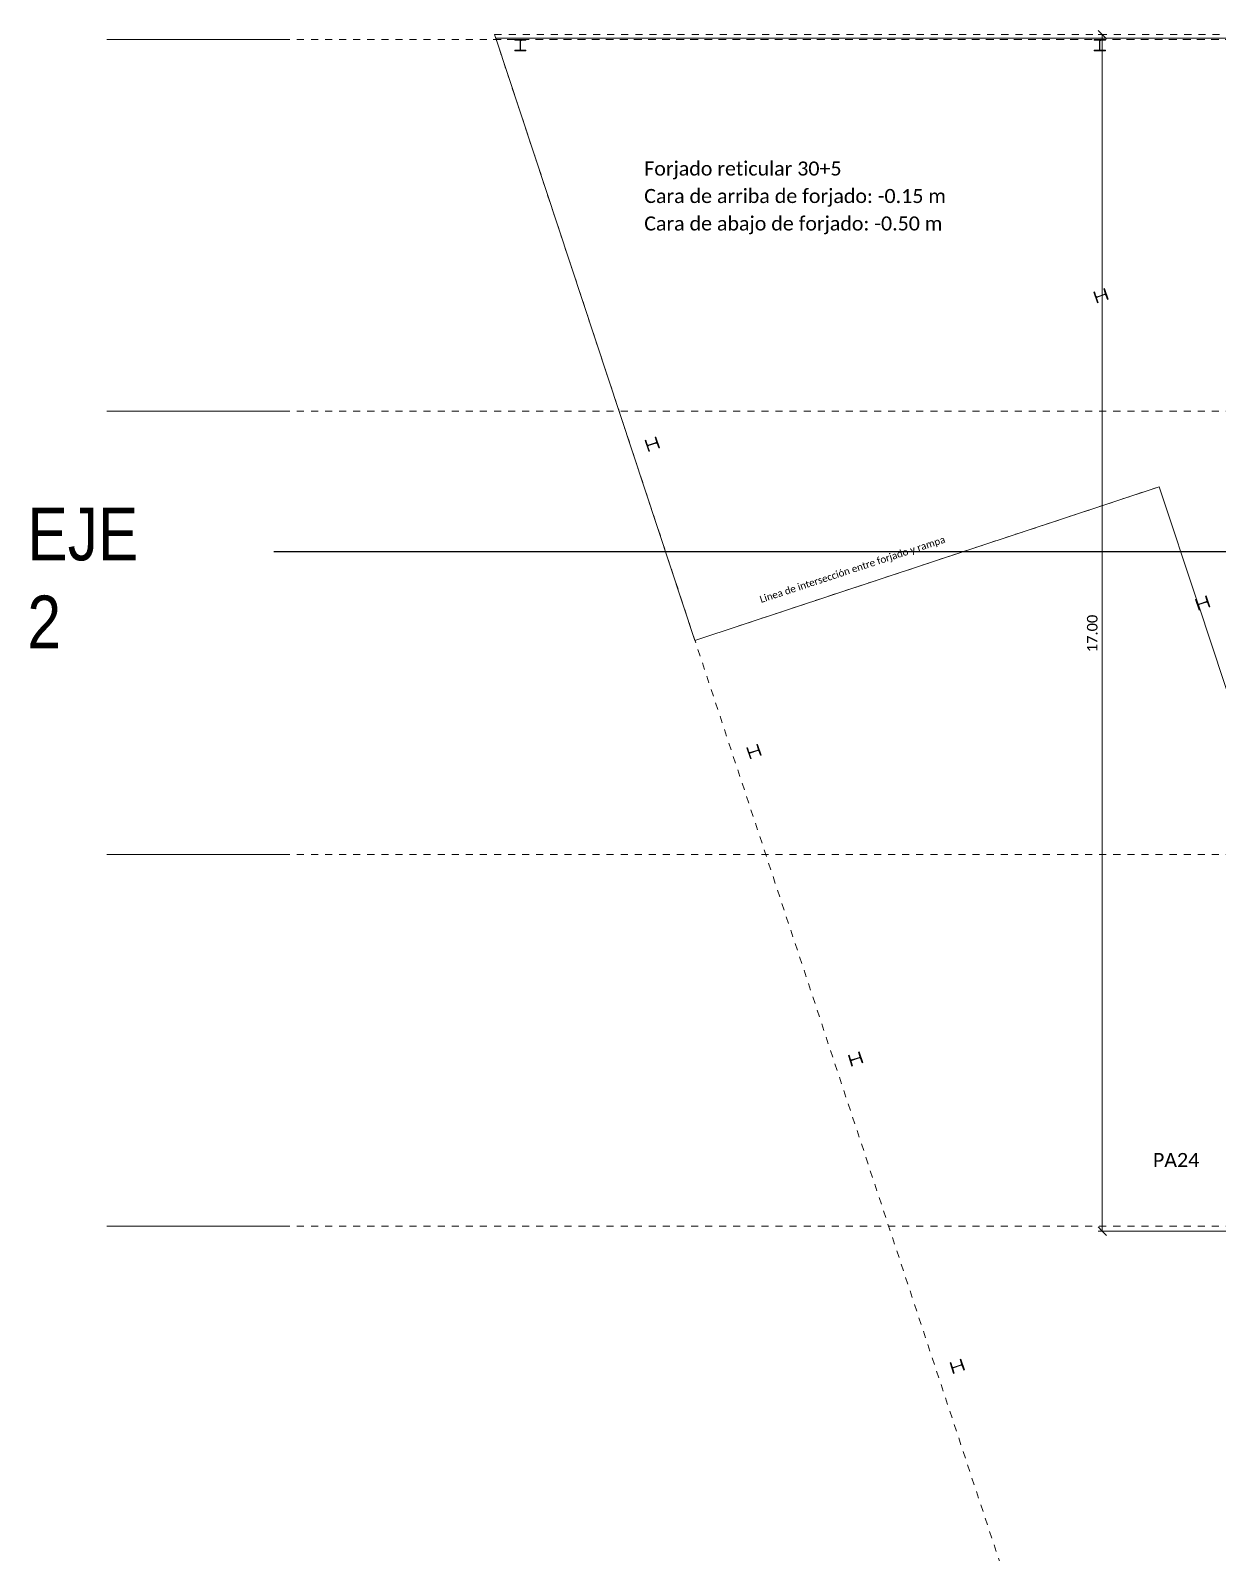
# Model space of a CAD drawing. Header units: millimetres. Extents: x -65 to 53, y -59 to 44.
# Drawn here: x -65.3 to -48.43, y 14.41 to 36.04 of the extents above; entities that cross this region are included whole.
import ezdxf

# ---------------------------------------------------------------- set-up
doc = ezdxf.new("R2010")
doc.units = ezdxf.units.MM
doc.linetypes.add('Trazo general', pattern=[0.001875, 0.00125, -0.000625])
for name, color, linetype, lineweight in [('0-AR-TXT', 7, 'Continuous', 5), ('1-AR-PILARES', 7, 'Continuous', 5), ('1-AR-VISTA', 7, 'Continuous', 5), ('CS-COTAS-100', 7, 'Continuous', 5)]:
    doc.layers.add(name, color=color, linetype=linetype, lineweight=lineweight)
for name, color, linetype, lineweight, true_color in [('0-AR-TXT-1', 1, 'Continuous', 5, 0xff0000), ('0-AR-TXT-2', 5, 'Continuous', 5, 0x0000ff), ('00-AUX-6', 5, 'Trazo general', 5, 0x0000ff), ('1-AR-PILARES-1', 7, 'Continuous', 5, 0xc0c0c0), ('CS-COTAS-1', 7, 'Continuous', 5, 0x544282), ('REJILLA-1', 7, 'Continuous', 5, 0x008080), ('REJILLA-2', 7, 'Trazo general', 5, 0x008080)]:
    doc.layers.add(name, color=color, linetype=linetype, lineweight=lineweight, true_color=true_color)
doc.layers.add('EJES DE REPLANTEO', color=30, linetype='Continuous')
doc.styles.add('Calibri', font='calibri.ttf', dxfattribs={"height": 0.2})
doc.styles.add('Calibri_1', font='calibri.ttf', dxfattribs={"height": 0.15})
doc.styles.add('Calibri_2', font='calibri.ttf', dxfattribs={"height": 0.1})
doc.styles.add('FS_Technic', font='technic_.ttf', dxfattribs={"height": 2.5})
doc.dimstyles.new('AIC_replanteo', dxfattribs={"dimscale": 0.3048, "dimtxt": 0.176602, "dimasz": 0.393701, "dimexe": 0.19685, "dimexo": 0.492126, "dimgap": 0.032808, "dimtad": 1, "dimrnd": 0.01, "dimzin": 0, "dimdsep": 46, "dimtxsty": 'Calibri_1', "dimblk1": 'OBLIQUE', "dimblk2": 'OBLIQUE', "dimsah": 1, "dimcen": 0.09, "dimazin": 0, "dimtfac": 1, "dimtdec": 4, "dimtix": 1, "dimtmove": 0, "dimatfit": 3, "dimfxl": 1, "dimtvp": 1, "dimtolj": 1, "dimtzin": 0, "dimarcsym": 2})

# ---------------------------------------------------------------- blocks, each defined once
blk = doc.blocks.new('Metálico - HEB - HEB 160-12914162-Planta baja - forjado 03- STR')
at = {"layer": '1-AR-PILARES-1'}
blk.add_hatch(color=256, dxfattribs=at).paths.add_polyline_path([(0.08, -0.08), (0.08, -0.07), (0.015, -0.07), (0.007, -0.066), (0.003, -0.058), (0.003, 0.058), (0.007, 0.066), (0.015, 0.07), (0.08, 0.07), (0.08, 0.08), (-0.08, 0.08), (-0.08, 0.07), (-0.015, 0.07), (-0.007, 0.066), (-0.003, 0.058), (-0.003, -0.058), (-0.007, -0.066), (-0.015, -0.07), (-0.08, -0.07), (-0.08, -0.08)])
at = {"layer": '1-AR-PILARES'}
for p, q in [((-0.08, 0.08), (-0.08, 0.07)), ((0.08, 0.08), (-0.08, 0.08)), ((-0.08, 0.07), (-0.015, 0.07)), ((-0.003, 0.058), (-0.003, -0.058)), ((0.003, -0.058), (0.003, 0.058)), ((0.015, 0.07), (0.08, 0.07)), ((0.08, 0.07), (0.08, 0.08)), ((-0.015, -0.07), (-0.08, -0.07)), ((-0.08, -0.07), (-0.08, -0.08)), ((-0.08, -0.08), (0.08, -0.08)), ((0.08, -0.07), (0.015, -0.07)), ((0.08, -0.08), (0.08, -0.07))]:
    blk.add_line(p, q, dxfattribs=at)
for centre, start, end in [((-0.015, 0.058), 0, 90), ((0.015, 0.058), 90, 180), ((-0.015, -0.058), 270, 0), ((0.015, -0.058), 180, 270)]:
    blk.add_arc(centre, 0.012, start, end, dxfattribs=at)
blk = doc.blocks.new('Metálico - HEB - HEB 160-12914163-Planta baja - forjado 03- STR')
at = {"layer": '1-AR-PILARES-1'}
blk.add_hatch(color=256, dxfattribs=at).paths.add_polyline_path([(0.08, -0.08), (0.08, -0.07), (0.015, -0.07), (0.007, -0.066), (0.003, -0.058), (0.003, 0.058), (0.007, 0.066), (0.015, 0.07), (0.08, 0.07), (0.08, 0.08), (-0.08, 0.08), (-0.08, 0.07), (-0.015, 0.07), (-0.007, 0.066), (-0.003, 0.058), (-0.003, -0.058), (-0.007, -0.066), (-0.015, -0.07), (-0.08, -0.07), (-0.08, -0.08)])
at = {"layer": '1-AR-PILARES'}
for p, q in [((-0.08, 0.08), (-0.08, 0.07)), ((0.08, 0.08), (-0.08, 0.08)), ((-0.08, 0.07), (-0.015, 0.07)), ((-0.003, 0.058), (-0.003, -0.058)), ((0.003, -0.058), (0.003, 0.058)), ((0.015, 0.07), (0.08, 0.07)), ((0.08, 0.07), (0.08, 0.08)), ((-0.015, -0.07), (-0.08, -0.07)), ((-0.08, -0.07), (-0.08, -0.08)), ((-0.08, -0.08), (0.08, -0.08)), ((0.08, -0.07), (0.015, -0.07)), ((0.08, -0.08), (0.08, -0.07))]:
    blk.add_line(p, q, dxfattribs=at)
for centre, start, end in [((-0.015, 0.058), 0, 90), ((0.015, 0.058), 90, 180), ((-0.015, -0.058), 270, 0), ((0.015, -0.058), 180, 270)]:
    blk.add_arc(centre, 0.012, start, end, dxfattribs=at)
blk = doc.blocks.new('Metálico - HEB - HEB 160-12914164-Planta baja - forjado 03- STR')
at = {"layer": '1-AR-PILARES-1'}
blk.add_hatch(color=256, dxfattribs=at).paths.add_polyline_path([(0.08, 0.08), (-0.08, 0.08), (-0.08, 0.07), (-0.015, 0.07), (-0.007, 0.066), (-0.003, 0.058), (-0.003, -0.058), (-0.007, -0.066), (-0.015, -0.07), (-0.08, -0.07), (-0.08, -0.08), (0.08, -0.08), (0.08, -0.07), (0.015, -0.07), (0.007, -0.066), (0.003, -0.058), (0.003, 0.058), (0.007, 0.066), (0.015, 0.07), (0.08, 0.07)])
at = {"layer": '1-AR-PILARES'}
for p, q in [((-0.08, 0.08), (-0.08, 0.07)), ((0.08, 0.08), (-0.08, 0.08)), ((-0.08, 0.07), (-0.015, 0.07)), ((-0.003, 0.058), (-0.003, -0.058)), ((0.003, -0.058), (0.003, 0.058)), ((0.015, 0.07), (0.08, 0.07)), ((0.08, 0.07), (0.08, 0.08)), ((-0.015, -0.07), (-0.08, -0.07)), ((-0.08, -0.07), (-0.08, -0.08)), ((-0.08, -0.08), (0.08, -0.08)), ((0.08, -0.07), (0.015, -0.07)), ((0.08, -0.08), (0.08, -0.07))]:
    blk.add_line(p, q, dxfattribs=at)
for centre, start, end in [((-0.015, 0.058), 0, 90), ((0.015, 0.058), 90, 180), ((-0.015, -0.058), 270, 0), ((0.015, -0.058), 180, 270)]:
    blk.add_arc(centre, 0.012, start, end, dxfattribs=at)
blk = doc.blocks.new('Metálico - HEB - HEB 160-13629784-Planta baja - forjado 03- STR')
at = {"layer": '1-AR-PILARES-1'}
blk.add_hatch(color=256, dxfattribs=at).paths.add_polyline_path([(0.08, -0.08), (0.08, -0.07), (0.015, -0.07), (0.007, -0.066), (0.003, -0.058), (0.003, 0.058), (0.007, 0.066), (0.015, 0.07), (0.08, 0.07), (0.08, 0.08), (-0.08, 0.08), (-0.08, 0.07), (-0.015, 0.07), (-0.007, 0.066), (-0.003, 0.058), (-0.003, -0.058), (-0.007, -0.066), (-0.015, -0.07), (-0.08, -0.07), (-0.08, -0.08)])
at = {"layer": '1-AR-PILARES'}
for p, q in [((-0.08, 0.08), (-0.08, 0.07)), ((0.08, 0.08), (-0.08, 0.08)), ((-0.08, 0.07), (-0.015, 0.07)), ((-0.003, 0.058), (-0.003, -0.058)), ((0.003, -0.058), (0.003, 0.058)), ((0.015, 0.07), (0.08, 0.07)), ((0.08, 0.07), (0.08, 0.08)), ((-0.015, -0.07), (-0.08, -0.07)), ((-0.08, -0.07), (-0.08, -0.08)), ((-0.08, -0.08), (0.08, -0.08)), ((0.08, -0.07), (0.015, -0.07)), ((0.08, -0.08), (0.08, -0.07))]:
    blk.add_line(p, q, dxfattribs=at)
for centre, start, end in [((-0.015, 0.058), 0, 90), ((0.015, 0.058), 90, 180), ((-0.015, -0.058), 270, 0), ((0.015, -0.058), 180, 270)]:
    blk.add_arc(centre, 0.012, start, end, dxfattribs=at)
blk = doc.blocks.new('DIMBLOCK77-Planta baja - forjado 03- STR')
at = {"layer": 'CS-COTAS-100', "color": 187, "lineweight": 15, "true_color": 0x544282, "transparency": 16777216}
for p, q in [((-50.067, 35.978), (-50.127, 36.038)), ((-50.067, 35.978), (-50.007, 35.918)), ((-50.067, 18.978), (-50.127, 19.038)), ((-50.067, 18.978), (-50.007, 18.918))]:
    blk.add_line(p, q, dxfattribs=at)
at = {"layer": 'CS-COTAS-100', "color": 187, "true_color": 0x544282, "transparency": 16777216}
for p, q in [((-50.067, 35.978), (-50.127, 35.978)), ((-50.067, 18.978), (-50.067, 35.978)), ((-50.067, 35.978), (-50.002, 35.978)), ((-50.067, 18.978), (-50.127, 18.978)), ((-50.067, 18.978), (-47.09, 18.978))]:
    blk.add_line(p, q, dxfattribs=at)
at = {"layer": 'CS-COTAS-100', "color": 0, "transparency": 16777216, "insert": (-50.285, 27.204), "char_height": 0.15, "width": 0.65661, "attachment_point": 1, "rotation": 90, "line_spacing_factor": 1.158048, "style": 'Calibri_1'}
blk.add_mtext('17.00', dxfattribs=at)
blk = doc.blocks.new('_Oblique')
at = {"color": 0, "linetype": 'ByBlock', "lineweight": -2}
blk.add_line((-0.5, -0.5), (0.5, 0.5), dxfattribs=at)

msp = doc.modelspace()

# ---------------------------------------------------------------- linework, layer by layer
at = {"layer": '00-AUX-6'}
for p, q in [((-58.72133, 35.90799), (43.26008, 35.90799)), ((-58.70133, 35.97799), (43.26008, 35.97799)), ((-58.70133, 35.97799), (-47.49795, 2.10486)), ((-55.28533, 27.56033), (-49.25652, 29.55429))]:
    msp.add_line(p, q, dxfattribs=at)
at = {"layer": '1-AR-VISTA'}
for p, q in [((-58.68483, 35.92811), (43.19008, 35.92811)), ((-58.68483, 35.92811), (-55.85492, 27.37194)), ((-55.85492, 27.37194), (-49.25652, 29.55429)), ((-48.70511, 27.88709), (-49.25652, 29.55429)), ((-47.26067, 23.51976), (-48.7013, 27.87555))]:
    msp.add_line(p, q, dxfattribs=at)
at = {"layer": 'REJILLA-1'}
for p, q in [((-64.20992, 35.90799), (-61.70992, 35.90799)), ((-64.20992, 30.62799), (-61.70992, 30.62799)), ((-64.20992, 24.32799), (-61.70992, 24.32799)), ((-64.20992, 19.04799), (-61.70992, 19.04799))]:
    msp.add_line(p, q, dxfattribs=at)
at = {"layer": 'REJILLA-2'}
for p, q in [((-61.70992, 35.90799), (48.77676, 35.90799)), ((-61.70992, 30.62799), (48.77676, 30.62799)), ((-61.70992, 24.32799), (48.77676, 24.32799)), ((-61.70992, 19.04799), (48.77676, 19.04799))]:
    msp.add_line(p, q, dxfattribs=at)

# ---------------------------------------------------------------- block references
at = {"layer": '1-AR-PILARES'}
for name, p, rotation in [('Metálico - HEB - HEB 160-12914164-Planta baja - forjado 03- STR', (-58.33585, 35.82831), 180), ('Metálico - HEB - HEB 160-12914164-Planta baja - forjado 03- STR', (-50.10341, 35.8283), 180), ('Metálico - HEB - HEB 160-13629784-Planta baja - forjado 03- STR', (-50.08552, 32.2692), 288.3010095347399), ('Metálico - HEB - HEB 160-12914163-Planta baja - forjado 03- STR', (-56.46129, 30.16049), 288.3010095347399), ('Metálico - HEB - HEB 160-12914162-Planta baja - forjado 03- STR', (-48.64108, 27.90187), 288.3010095347399), ('Metálico - HEB - HEB 160-12914162-Planta baja - forjado 03- STR', (-55.01685, 25.79316), 288.3010095347399), ('Metálico - HEB - HEB 160-12914162-Planta baja - forjado 03- STR', (-53.5724, 21.42583), 288.3010095347399), ('Metálico - HEB - HEB 160-12914162-Planta baja - forjado 03- STR', (-52.12796, 17.05849), 288.3010095347399)]:
    msp.add_blockref(name, p, dxfattribs=dict(at, rotation=rotation))

# ---------------------------------------------------------------- texts
at = {"layer": 'EJES DE REPLANTEO', "insert": (-65.33967, 29.2589), "char_height": 0.75, "width": 0.2267676, "attachment_point": 1, "style": 'FS_Technic'}
msp.add_mtext('EJE 2', dxfattribs=at)

# ---------------------------------------------------------------- next in the draw order: texts
at = {"layer": '0-AR-TXT', "insert": (-54.94542, 27.99854), "char_height": 0.1, "width": 3.4713069, "attachment_point": 1, "rotation": 18.167206, "style": 'Calibri_2', "bg_fill": 3, "box_fill_scale": 1.25, "bg_fill_color": 256, "bg_fill_true_color": 13158600, "bg_fill_transparency": 0}
msp.add_mtext('Linea de intersección entre forjado y rampa ', dxfattribs=at)
at = {"layer": '0-AR-TXT-1', "insert": (-56.57525, 34.17615), "char_height": 0.2, "width": 3.4472562, "attachment_point": 1, "style": 'Calibri', "bg_fill": 3, "box_fill_scale": 1.25, "bg_fill_color": 256, "bg_fill_true_color": 13158600, "bg_fill_transparency": 0}
msp.add_mtext('Forjado reticular 30+5', dxfattribs=at)
at = {"layer": '0-AR-TXT-2', "insert": (-49.34672, 20.08949), "char_height": 0.2, "width": 0.8097044, "attachment_point": 1, "style": 'Calibri', "bg_fill": 3, "box_fill_scale": 1.25, "bg_fill_color": 256, "bg_fill_true_color": 13158600, "bg_fill_transparency": 0}
msp.add_mtext('PA24', dxfattribs=at)

# ---------------------------------------------------------------- next in the draw order: linework, layer by layer
at = {"layer": 'EJES DE REPLANTEO'}
msp.add_line((46.39647, 28.62799), (-61.83797, 28.62799), dxfattribs=at)

# ---------------------------------------------------------------- next in the draw order: texts
at = {"layer": '0-AR-TXT-1', "insert": (-56.57525, 33.78589), "char_height": 0.2, "width": 5.3793231, "attachment_point": 1, "style": 'Calibri', "bg_fill": 3, "box_fill_scale": 1.25, "bg_fill_color": 256, "bg_fill_true_color": 13158600, "bg_fill_transparency": 0}
msp.add_mtext('Cara de arriba de forjado: -0.15 m ', dxfattribs=at)

# ---------------------------------------------------------------- next in the draw order: dimensions: what is measured, and where the dimension line sits
at = {"layer": 'CS-COTAS-1'}
dim = msp.add_linear_dim(base=(-50.06692, 35.97799), p1=(-46.93992, 18.97799), p2=(-50.15177, 35.97799), angle=90, dimstyle='AIC_replanteo', override={"dimpost": '<>', "dimfxl": 17.300751}, dxfattribs=at)
dim.commit()
dim.dimension.update_dxf_attribs({"geometry": 'DIMBLOCK77-Planta baja - forjado 03- STR', "text_midpoint": (-50.15376, 27.47799)})

# ---------------------------------------------------------------- next in the draw order: texts
at = {"layer": '0-AR-TXT-1', "insert": (-56.57525, 33.39563), "char_height": 0.2, "width": 5.3071712, "attachment_point": 1, "style": 'Calibri', "bg_fill": 3, "box_fill_scale": 1.25, "bg_fill_color": 256, "bg_fill_true_color": 13158600, "bg_fill_transparency": 0}
msp.add_mtext('Cara de abajo de forjado: -0.50 m ', dxfattribs=at)

doc.saveas('drawing.dxf')
